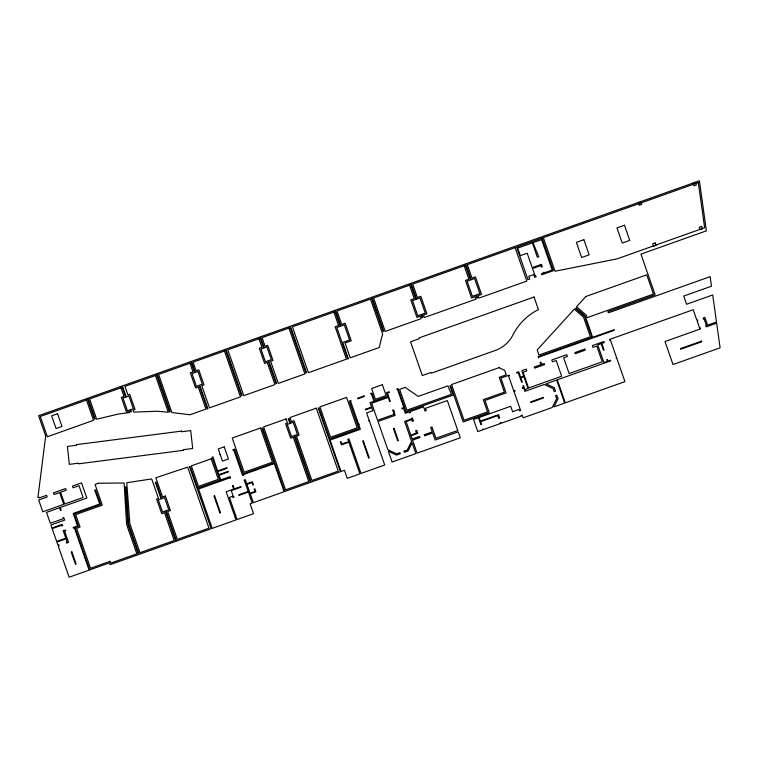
<?xml version="1.0" encoding="UTF-8"?>
<svg xmlns="http://www.w3.org/2000/svg" width="758" height="758" viewBox="0 0 758 758"><rect width="100%" height="100%" fill="white"/><g stroke="black" fill="none" stroke-linecap="round" stroke-linejoin="round"><path stroke-width="1.14" d="M45.679 435.992L37.9 497.722L39.151 497.276L39.359 497.883L46.598 495.306L47.176 496.973L38.696 499.996L42.808 511.802L63.738 504.364L59.626 492.548L54.045 494.529L53.467 492.871L65.614 488.55L66.202 490.218L60.564 492.217L64.676 504.023L83.115 497.475L78.993 485.66L73.005 487.792L72.427 486.124L81.532 482.884L86.829 498.063L60.261 507.5L61.208 510.229L60.583 510.447L59.636 507.727L46.522 512.389L50.322 523.285L63.435 518.624L63.122 517.714L63.738 517.496L64.648 520.102L50.919 524.981L51.97 528.013L62.27 524.346L62.696 525.559L61.569 525.957L61.36 525.351L52.179 528.62L56.66 541.458L65.832 538.189L63.151 530.505L65.633 530.164L65.842 530.771L64.657 531.187L68.561 542.396L66.6 543.098L66.221 542.008L67.064 541.705L66.05 538.796L56.869 542.065L57.883 544.964L58.726 544.67L59.105 545.76L58.262 546.054L69.13 577.217L89.103 570.111L74.331 527.748L73.337 528.108L73.128 527.502L77.562 525.929L73.213 513.45L99.772 504.004L94.703 490.151L95.546 489.858L100.615 504.383L74.047 513.829L78.396 526.308L74.957 527.53L89.728 569.893L109.427 562.881L110.062 564.701L138.496 554.591L127.912 524.233L125.297 486.977L125.961 486.911L128.566 524.091L139.121 554.373L175.903 541.297L165.348 511.015L162.534 512.01L158.308 499.901L161.122 498.906L155.343 482.334L155.968 482.116L161.748 498.679L164.552 497.684L168.778 509.793L165.964 510.788L176.529 541.07L211.15 528.762L189.481 466.634L190.106 466.416L197.667 488.086L220.019 480.136L212.003 457.159L212.941 456.828L217.537 471.012L226.907 467.686L227.116 468.292L217.754 471.618L218.806 474.65L228.167 471.315L228.385 471.921L219.015 475.257L220.644 479.918L230.006 476.593L230.574 478.222L229.769 477.9L198.549 488.995L212.268 528.364L235.994 519.931L226.178 491.771L233.672 489.1L232.488 485.707L233.113 485.49L234.298 488.882L240.855 486.551L241.063 487.157L231.256 490.644L233.369 496.698L234.203 497.077L232.962 497.523L232.535 496.31L229.409 497.428L237.121 519.524L253.542 513.687L250.102 503.814L252.224 503.066L248.378 492.037L238.893 495.419L238.675 494.813L248.169 491.44L244.199 480.051L245.327 479.653L246.757 483.765L252.376 481.775L253.447 484.826L252.821 485.054L251.969 482.6L246.966 484.371L250.055 493.212L255.048 491.44L254.195 488.986L254.821 488.768L255.882 491.828L250.263 493.818L253.343 502.668L284.127 491.715L274.311 463.564L243.526 474.508L243.735 475.105L242.617 475.512L233.758 450.11L233.132 450.328L232.924 449.721L234.667 449.106L243.318 473.902L274.102 462.958L261.965 428.166L262.59 427.938L284.752 491.497L310.448 482.363L294.142 435.613L291.489 436.551L287.263 424.442L289.926 423.504L288.286 418.804L288.912 418.587L290.541 423.277L293.194 422.339L297.42 434.448L294.767 435.386L311.064 482.145L340.418 471.703L318.256 408.155L318.881 407.927L329.702 438.967L358.856 428.602L349.296 401.162L351.039 400.546L350.632 401.37L358.458 423.836L359.292 424.224L358.676 424.442L360.363 429.293L330.081 440.057L341.034 471.485L344.473 470.263L347.278 478.317L359.889 473.835L348.87 442.227L341.375 444.889L340.323 441.857L340.948 441.639L341.792 444.055L348.661 441.62L347.818 439.195L348.936 438.797L361.016 473.437L384.742 464.995L369.279 420.633L368.653 420.861L369.061 420.036L366.588 412.921L372.832 410.703L371.771 407.671L365.527 409.889L365.318 409.282L371.562 407.065L370.018 402.65L373.978 401.238L371.439 393.971L370.605 393.591L371.856 393.146L374.604 401.02L387.812 396.32L386.552 392.682L389.233 391.734L389.441 392.331L387.385 393.07L390.294 401.427L389.669 401.645L388.191 397.41L371.647 403.294L377.56 420.245L394.103 414.361L392.625 410.125L393.25 409.907L394.511 411.499L393.885 411.717L395.155 415.356L377.986 421.457L387.802 449.636L396.5 453.843L399.902 452.63L400.281 453.72L396.406 455.103L388.352 451.209L392.132 462.029L415.858 453.597L412.115 442.871L408.088 450.944L404.346 452.28L403.967 451.19L407.236 450.025L411.575 441.336L404.639 421.439L411.509 418.994L411.3 418.397L412.428 417.99L413.461 420.965L412.333 421.363L411.727 419.6L406.099 421.6L410.808 435.111L416.426 433.112L415.611 430.743L416.729 430.345L417.762 433.311L411.026 435.708L412.181 439.043L419.553 436.419L419.932 437.518L412.56 440.133L417.099 453.151L460.305 437.792L458.239 431.852L435.139 440.066L432.666 432.989L424.613 435.85L424.234 434.76L432.287 431.899L430.715 427.379L431.965 426.944L435.916 438.266L457.766 430.497L447.324 400.546L425.475 408.316L426.261 410.59L425.011 411.035L423.551 406.828L410.182 411.575L410.523 412.541L409.396 412.939L409.064 411.973L405.312 413.309L403.559 408.278L402.005 408.837L401.787 408.23L403.853 407.501L397.562 389.451L396.728 389.062L397.969 388.627L406.061 411.812L453.132 395.079L449.901 385.813L450.527 385.595L463.195 421.922L489.232 412.665L484.968 400.432L506.069 392.928L500.896 378.1L509.177 375.153L509.385 375.76L508.609 376.034L513.772 390.872L514.871 390.484L515.08 391.09L513.99 391.479L520.642 410.552L519.514 410.959L518.984 409.443L512.616 411.708L510.721 406.26L479.122 417.487L480.392 421.126L498.565 414.664L499.721 417.99L498.603 418.388L497.646 415.668L480.6 421.723L481.557 424.452L480.932 424.669L478.497 417.705L473.57 419.468L477.796 431.577L482.723 429.824L483.14 428.99L483.348 429.596L500.394 423.542L500.185 422.936L501.303 422.538L501.521 423.144L521.315 416.104L521.097 415.498L522.224 415.1L523.172 417.819L552.203 407.501L556.647 398.604L555.595 395.572L556.846 395.136L558.068 398.661L553.975 406.875L564.691 403.057L556.666 380.052L545.95 383.861L554.24 387.67L555.472 391.194L554.221 391.64L553.16 388.608L544.187 384.486L524.83 391.374L523.664 388.039L522.575 388.428L522.366 387.821L523.456 387.433L522.925 385.917L523.551 385.699L525.029 389.934L527.938 388.219L523.93 376.717L520.803 377.825L522.281 382.06L521.656 382.288L518.283 372.595L516.88 373.097L516.662 372.491L518.699 371.771L520.594 377.219L523.721 376.11L521.817 370.662L526.185 369.108L526.819 370.918L523.077 372.254L528.563 388.001L561.659 376.233L556.164 360.486L552.421 361.822L551.786 360.003L566.776 354.678L567.401 356.497L563.658 357.823L569.144 373.571L602.24 361.803L596.754 346.055L593.002 347.391L592.368 345.572L603.918 341.47L604.297 342.559L601.805 343.45L604.117 350.073L603.491 350.3L601.179 343.668L597.749 344.89L603.908 362.57L607.347 361.348L606.76 359.68L607.385 359.463L607.973 361.13L610.465 360.24L610.673 360.846L557.291 379.824L565.316 402.839L624.943 381.634L616.917 358.629L616.083 358.24L616.709 358.022L610.541 340.342L609.925 340.56L609.536 339.47L693.21 309.719L696.877 320.264L697.502 320.037L697.881 321.127L697.256 321.354L699.577 328.015L700.202 327.788L700.582 328.877L664.993 341.536L673.019 364.541L720.1 347.808L716.651 323.164L706.21 326.878L705.821 325.788L706.447 325.57L704.125 318.91L703.5 319.127L703.121 318.038L704.874 317.422L707.574 325.173L716.49 321.998L712.71 294.966L686.568 304.252L683.716 296.084L711.478 286.211L710.142 276.642L608.323 312.846L607.907 311.633L655.139 294.843L640.936 254.119L706.399 230.839L699.397 180.783L465.649 263.898L471.173 279.759L474.612 278.537L479.89 293.678L476.45 294.9L477.512 297.932L476.886 298.159L475.834 295.118L472.395 296.34L467.118 281.199L470.547 279.986L465.024 264.116L411.016 283.321L416.54 299.183L419.979 297.96L425.257 313.101L421.827 314.324L422.879 317.356L422.253 317.583L421.202 314.542L417.762 315.764L412.485 300.632L415.924 299.41L410.391 283.539L371.932 297.212L383.794 331.255L383.169 331.473L371.306 297.439L335.339 310.221L340.873 326.092L344.303 324.869L349.58 340.01L342.72 342.455L348.415 358.799L347.789 359.027L336.817 327.532L340.247 326.31L334.714 310.448L290.38 326.205L306.583 372.652L305.957 372.879L289.764 326.433L260.411 336.865L264.258 347.884L266.911 346.937L271.345 359.662L268.692 360.6L276.613 383.311L275.988 383.529L268.067 360.827L265.414 361.765L260.979 349.05L263.632 348.102L259.795 337.083L225.922 349.125L242.115 395.572L241.489 395.799L225.297 349.353L191.423 361.395L195.27 372.415L197.923 371.467L202.358 384.192L199.695 385.13L207.938 408.751L207.313 408.969L199.079 385.358L196.426 386.296L191.992 373.58L194.645 372.633L190.798 361.613L156.925 373.656L170.218 411.784L169.593 412.001L156.3 373.884L122.426 385.926L126.273 396.946L128.926 395.998L133.361 408.714L130.708 409.661L131.409 411.67L130.783 411.888L130.082 409.879L127.429 410.827L122.995 398.111L125.648 397.164L121.811 386.144L87.937 398.187L95.157 418.909L94.532 419.136L87.312 398.405L38.611 415.725L45.679 435.992M382.601 333.861L379.218 347.505L350.215 357.823L345.042 342.986L351.257 340.778L345.136 323.211L341.697 324.433L337.007 310.988L370.482 299.088L382.601 333.861M574.308 309.188L537.214 349.912L538.995 355.019L590.349 336.76L583.518 317.166L574.308 309.188M585.868 296.501L576.535 306.744L586.37 315.281L587.194 317.64L653.472 294.076L646.764 274.851L585.868 296.501M576.127 308.146L575.692 308.629L584.655 316.418L592.026 337.528L538.171 356.677L538.597 357.89L539.004 357.065L614.397 330.251L614.188 329.654L592.642 337.31L585.233 316.039L576.127 308.146M640.889 201.931L638.388 202.822L639.231 205.238L641.732 204.347L640.889 201.931M695.522 182.507L693.02 183.389L693.864 185.814L696.365 184.924L695.522 182.507M86.488 400.063L40.278 416.493L47.347 436.75L93.547 420.32L86.488 400.063M120.977 387.802L89.605 398.954L96.664 419.212L119.091 413.887L129.618 412.57L129.258 411.537L126.605 412.485L121.327 397.344L123.98 396.396L120.977 387.802M155.475 375.532L124.947 386.391L127.941 394.984L129.751 394.349L135.028 409.481L133.067 410.182L133.73 412.096L157.181 411.253L168.267 412.219L155.475 375.532M189.974 363.272L158.602 374.424L171.895 412.551L190.031 414.768L205.958 409.112L198.245 387.006L195.592 387.954L190.315 372.813L192.968 371.865L189.974 363.272M224.472 351.001L193.091 362.163L196.095 370.757L198.748 369.819L204.025 384.95L201.78 385.756L209.492 407.851L240.457 396.851L224.472 351.001M258.961 338.741L227.817 349.817L243.801 395.657L274.946 384.581L267.242 362.476L264.589 363.423L259.312 348.282L261.965 347.335L258.961 338.741M288.931 328.081L262.088 337.632L265.082 346.226L267.735 345.288L273.013 360.429L270.625 361.272L278.328 383.377L304.915 373.931L288.931 328.081M333.89 312.097L292.417 326.84L308.402 372.69L346.434 359.169L335.14 326.764L338.58 325.542L333.89 312.097M409.566 285.197L373.599 297.979L385.254 331.417L421.221 318.625L420.368 316.2L416.938 317.422L410.817 299.865L414.247 298.643L409.566 285.197M464.19 265.774L412.684 284.089L417.374 297.534L420.804 296.312L426.925 313.869L423.495 315.091L424.338 317.517L475.853 299.202L475.001 296.776L471.571 297.998L465.45 280.441L468.88 279.219L464.19 265.774M515.165 247.648L467.316 264.665L472.007 278.11L475.437 276.888L481.557 294.445L478.127 295.667L478.971 298.093L526.819 281.085L515.165 247.648M542.084 238.078L516.643 247.127L527.975 279.645L529.662 279.048L528.714 276.319L533.708 274.548L534.674 277.295L536.105 276.793L535.792 275.884L535.167 276.101L532.523 268.531L540.795 265.594L541.326 267.11L542.264 266.769L541.42 264.353L532.211 267.621L527.198 253.238L520.329 255.683L517.686 248.112L532.362 242.901L537.375 257.284L538.777 256.782L532.988 242.674L541.572 239.623L552.175 270.056L544.377 272.823L544.159 272.226L543.23 272.558L543.439 273.164L541.411 273.884L541.724 274.794L553.435 270.625L542.084 238.078M698.308 182.536L543.334 237.633L555.045 271.241L616.898 258.923L704.627 227.732L698.308 182.536M57.561 413.716L51.629 415.829L56.064 428.545L61.995 426.432L57.561 413.716M583.878 239.689L576.383 242.352L581.661 257.493L589.155 254.83L583.878 239.689M624.459 225.259L616.965 227.931L622.242 243.062L629.737 240.4L624.459 225.259M655.177 242.93L652.685 243.811L653.529 246.236L656.021 245.346L655.177 242.93M701.662 226.396L699.17 227.286L700.013 229.712L702.505 228.821L701.662 226.396M534.039 297.032L419.022 337.926L419.288 338.703L410.552 341.811L422.31 375.542L431.046 372.434L431.321 373.211L495.173 350.509A30.964 29.95 -24.7 0 0 513.043 334.752A55.599 53.78 -24.7 0 1 538.426 309.605L534.039 297.032M98.521 483.225L95.063 484.447L102.283 505.15L75.715 514.597L80.064 527.075L76.634 528.298L90.553 568.235L110.251 561.233L110.886 563.042L136.828 553.823L126.614 524.517L124.132 482.998L98.521 483.225M260.506 428.005L232.223 438.058L244.142 472.243L272.425 462.191L260.506 428.005M286.041 418.928L263.632 426.896L285.576 489.839L308.771 481.595L293.318 437.271L290.665 438.209L285.595 423.675L287.462 423.011L286.041 418.928M316.294 408.164L289.944 417.535L291.375 421.619L294.028 420.681L299.097 435.215L296.435 436.153L311.898 480.487L338.239 471.116L316.294 408.164M346.577 397.4L319.914 406.875L330.526 437.309L357.189 427.834L346.577 397.4M382.354 384.685L371.638 388.494L375.428 399.362L386.144 395.553L382.354 384.685M364.048 395.922L357.596 398.215L357.804 398.822L364.266 396.529L364.048 395.922M224.207 446.869L218.276 448.973L220.123 454.269L219.498 454.497L220.332 454.876L222.501 461.082L228.433 458.978L224.207 446.869M405.236 387.404L399.646 389.394L406.885 410.163L451.465 394.312L447.883 385.85L418.198 396.406L405.236 387.404M211.179 458.817L191.329 465.876L198.492 486.428L218.351 479.369L211.179 458.817M498.972 367.687L451.569 384.543L464.029 420.273L487.565 411.897L483.301 399.665L504.402 392.161L499.228 377.332L506.249 374.831L504.676 370.311L498.972 367.687M540.805 362.21L540.179 362.428L540.956 364.674L534.248 367.061L534.627 368.151L544.614 364.598L544.235 363.508L541.582 364.446L540.805 362.21M158.488 498.48L156.641 499.134L161.71 513.668L164.514 512.673L174.226 540.53L139.955 552.715L129.874 523.806L126.766 482.723L151.676 478.923L158.488 498.48M165.377 496.026L162.572 497.03L155.854 477.767L187.671 467.127L208.952 528.174L177.353 539.412L167.641 511.555L170.446 510.56L165.377 496.026M584.816 349.078L574.829 352.631L575.208 353.721L585.195 350.168L584.816 349.078M394.065 428.336L393.44 428.554L397.713 440.815L398.338 440.597L394.065 428.336M363.376 440.948L362.75 441.165L368.663 458.126L369.288 457.898L363.376 440.948M214.628 495.874L214.002 496.092L219.915 513.052L220.54 512.834L214.628 495.874M71.877 551.9L71.252 552.127L75.535 564.388L76.151 564.17L71.877 551.9M543.249 397.41L530.609 401.911L530.818 402.517L543.458 398.016L543.249 397.41M701.529 341.138L680.457 348.633L680.665 349.239L701.737 341.744L701.529 341.138M181.484 431.122L76.492 444.633L76.558 445.268L67.386 446.453L69.338 464.36L78.51 463.176L78.576 463.82L183.569 450.309L183.502 449.665L192.674 448.48L190.732 430.582L181.55 431.757L181.484 431.122"/></g></svg>
